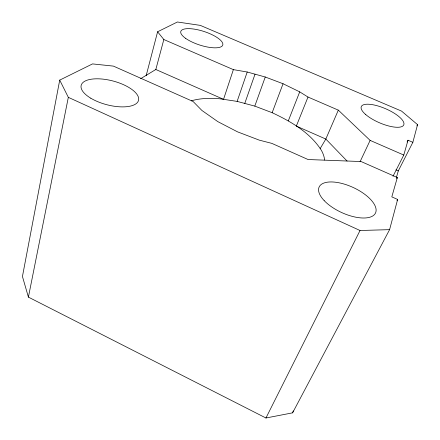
<?xml version="1.0" encoding="UTF-8"?>
<svg xmlns="http://www.w3.org/2000/svg" width="440" height="440" viewBox="0 0 440 440"><rect width="100%" height="100%" fill="white"/><g stroke="black" fill="none" stroke-linecap="round" stroke-linejoin="round"><path stroke-width="0.66" d="M59.719 80.113L22.446 276.496L28.408 297.116L265.942 418L292.595 412.841L389.593 229.647L397.634 199.463L391.809 196.867L397.342 177.529L361.108 161.546L308.077 159.533L271.815 143.369L259.314 140.151L237.523 131.846L217.822 121.633L201.899 110.451L193.127 101.519L113.432 66.115L92.532 63.91L59.719 80.113L68.327 97.345L28.408 297.116M146.173 75.63L157.603 31.779L177.408 22L200.31 25.377L401.55 111.095L417.555 124.647L412.852 142.318L398.293 170.902L396.385 177.485M140.641 78.694L155.826 69.498L163.834 39.529L157.603 31.779M393.008 176.292L403.777 155.045L408.018 140.228L412.852 142.318M403.777 155.045L370.123 140.393L338.322 110.138L308 97.042L299.712 91.867L283.052 83.738L265.26 77.005L247.214 72.006L233.376 69.63L223.537 99.336L155.826 69.498M191.373 100.826A78.568 33.347 20.1 0 1 220.049 98.808L237.127 101.392L247.214 72.006M244.767 103.433L255.019 74.168M292.595 412.841L293.288 410.894M237.127 101.392L254.793 106.112L265.26 77.005M324.605 160.023A78.568 33.347 20.1 0 0 321.365 150.293C309.952 132.401 290.884 121.523 272.151 112.701L283.052 83.738M288.327 120.835L299.712 91.867M308 97.042L296.334 126.093L325.831 139.057L347.067 161.029M338.322 110.138L325.831 139.057L320.139 148.654M360.058 161.761L370.123 140.393M265.942 418L360.036 230.505L389.593 229.647M407.099 142.054L408.018 140.228M416.939 125.873L417.555 124.647M396.726 178.739L397.342 177.529M397.001 200.673L397.634 199.463M254.793 106.112L272.151 112.701M163.834 39.529L233.376 69.63M395.945 169.868L398.293 170.902M68.327 97.345L360.036 230.505M90.816 98.225A29.651 12.265 14.7 0 0 138.144 101.382A29.651 12.265 14.7 0 0 100.601 78.92A29.651 12.265 14.7 0 0 90.816 98.225M185.592 38.33A22.055 7.106 18 0 0 221.584 46.503A22.055 7.106 18 0 0 198.209 29.882A22.055 7.106 18 0 0 185.592 38.33M324.175 200.602A31.042 13.794 24.7 0 0 373.736 215.259A31.042 13.794 24.7 0 0 344.146 184.063A31.042 13.794 24.7 0 0 324.175 200.602M365.772 114.609A23.122 7.662 23.3 0 0 402.518 126.253A23.122 7.662 23.3 0 0 379.33 106.381A23.122 7.662 23.3 0 0 365.772 114.609"/></g></svg>
